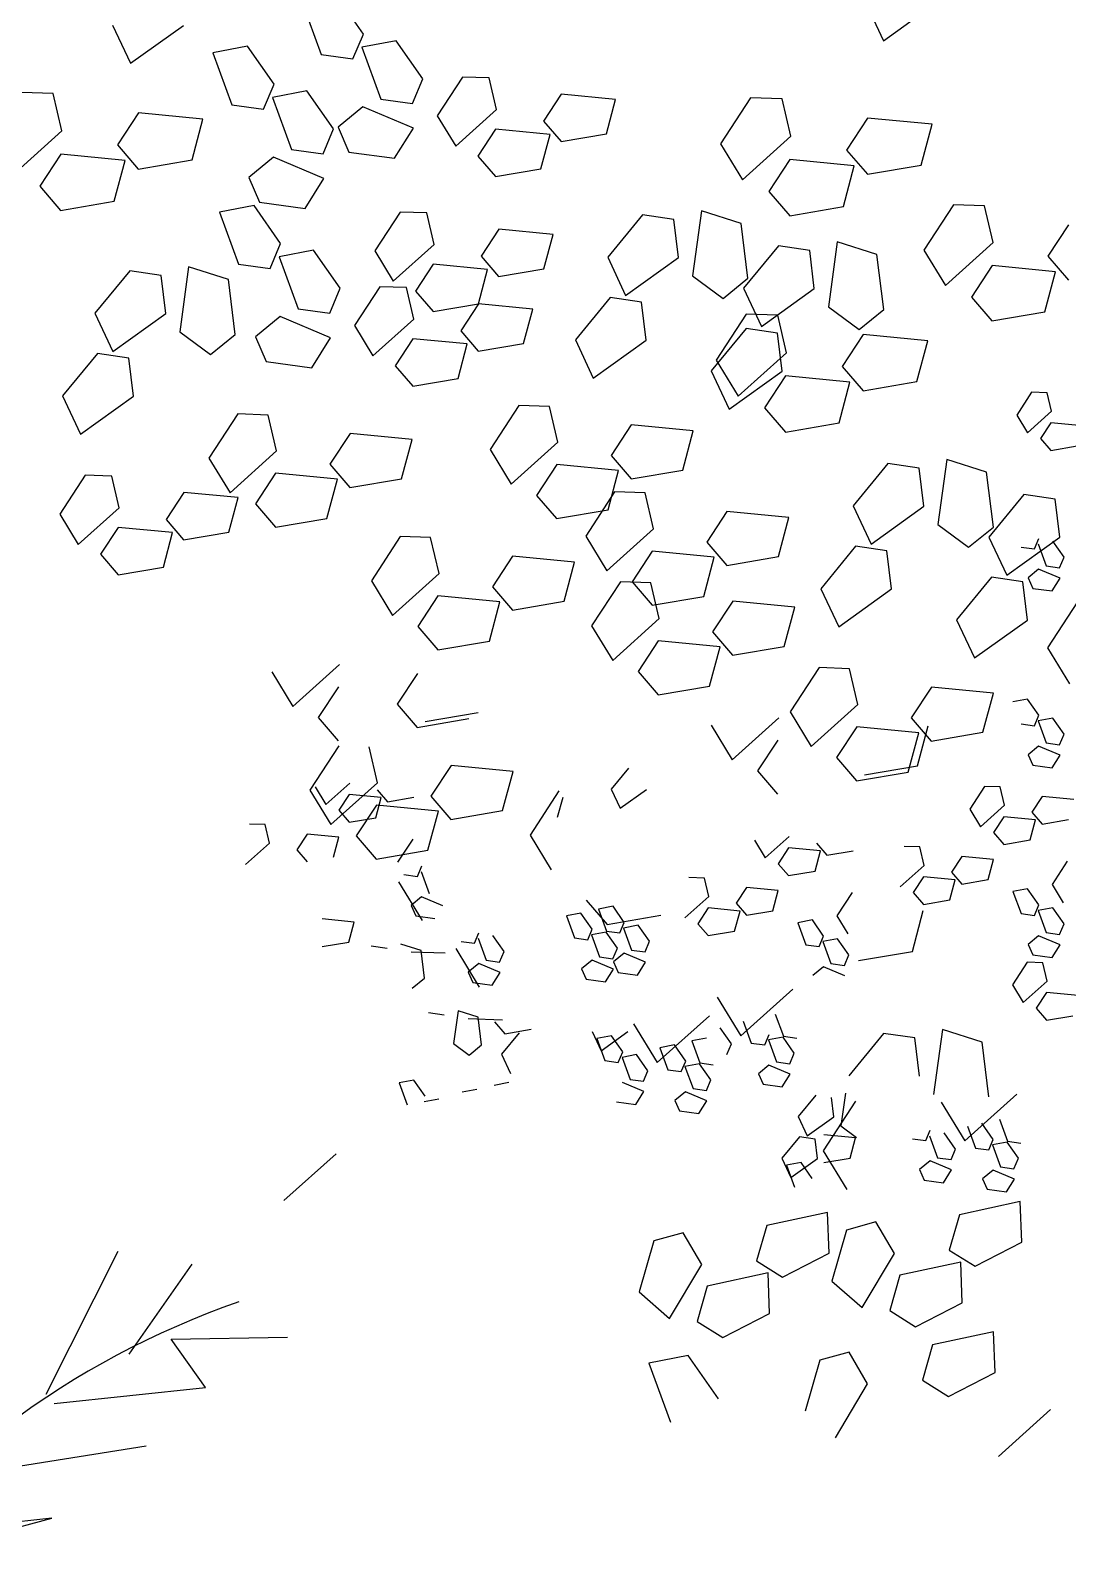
# Model space of a CAD drawing. Extents: x 1276.74 to 1279.76, y 698.05 to 701.22.
# Drawn here: x 1277.758 to 1278.422, y 699.36 to 700.339 of the extents above; entities that cross this region are included whole.
import ezdxf

# ---------------------------------------------------------------- set-up
doc = ezdxf.new("R2010")
doc.units = 0
doc.header["$LTSCALE"] = 0.05
doc.header["$MEASUREMENT"] = 0
doc.layers.get('0').update_dxf_attribs({"linetype": 'CONTINUOUS'})

# ---------------------------------------------------------------- blocks, each defined once
blk = doc.blocks.new('A$C32A73A72')
for p, q in [((0.79769, 1.01076), (0.84385, 1.1022)), ((0.85085, 1.03638), (0.89131, 1.09393)), ((0.87779, 1.0459), (0.95218, 1.04716)), ((0.89971, 1.01496), (0.87779, 1.0459)), ((0.80299, 1.00467), (0.89971, 1.01496)), ((0.73351, 0.95734), (0.86176, 0.97764)), ((0.67924, 0.89832), (0.80149, 0.93129)), ((0.80149, 0.93129), (0.69556, 0.92002))]:
    blk.add_line(p, q)
blk.add_arc((1.10174, 0.55174), 0.54868, 109.23325, 178.95628)

msp = doc.modelspace()

# ---------------------------------------------------------------- linework, layer by layer
for p, q in [((1277.93202, 700.35725), (1277.94419, 700.32398)), ((1277.97116, 700.3371), (1277.95416, 700.36145)), ((1278.29246, 700.35725), (1278.30395, 700.3328)), ((1278.30395, 700.3328), (1278.33782, 700.35708)), ((1277.81063, 700.34281), (1277.82213, 700.31837)), ((1277.82213, 700.31837), (1277.856, 700.34264)), ((1277.96445, 700.32115), (1277.97116, 700.3371)), ((1277.89695, 700.32932), (1277.87482, 700.32511)), ((1277.87482, 700.32511), (1277.88698, 700.29184)), ((1277.91395, 700.30497), (1277.89695, 700.32932)), ((1277.99224, 700.33286), (1277.97011, 700.32865)), ((1277.97011, 700.32865), (1277.98227, 700.29538)), ((1278.00924, 700.3085), (1277.99224, 700.33286)), ((1277.94419, 700.32398), (1277.96445, 700.32115)), ((1277.90724, 700.28901), (1277.91395, 700.30497)), ((1278.00253, 700.29255), (1278.00924, 700.3085)), ((1278.03461, 700.30955), (1278.01838, 700.28467)), ((1278.0517, 700.30897), (1278.03461, 700.30955)), ((1278.05642, 700.28878), (1278.0517, 700.30897)), ((1277.77259, 700.29896), (1277.75233, 700.29965)), ((1277.77818, 700.27503), (1277.77259, 700.29896)), ((1277.93503, 700.30072), (1277.9129, 700.29651)), ((1277.9129, 700.29651), (1277.92506, 700.26325)), ((1277.95204, 700.27637), (1277.93503, 700.30072)), ((1277.98227, 700.29538), (1278.00253, 700.29255)), ((1278.09775, 700.29858), (1278.08642, 700.28131)), ((1278.13257, 700.29523), (1278.09775, 700.29858)), ((1278.12667, 700.27318), (1278.13257, 700.29523)), ((1278.21897, 700.2963), (1278.19972, 700.26679)), ((1278.23923, 700.29561), (1278.21897, 700.2963)), ((1278.24482, 700.27167), (1278.23923, 700.29561)), ((1277.82718, 700.28664), (1277.81375, 700.26616)), ((1277.86846, 700.28266), (1277.82718, 700.28664)), ((1277.88698, 700.29184), (1277.90724, 700.28901)), ((1277.97086, 700.29049), (1277.95499, 700.2774)), ((1278.00313, 700.27681), (1277.97086, 700.29049)), ((1278.03025, 700.26525), (1278.05642, 700.28878)), ((1277.86147, 700.25652), (1277.86846, 700.28266)), ((1277.94532, 700.26041), (1277.95204, 700.27637)), ((1277.95499, 700.2774), (1277.96191, 700.26153)), ((1277.99106, 700.25752), (1278.00313, 700.27681)), ((1278.01838, 700.28467), (1278.03025, 700.26525)), ((1278.0558, 700.27623), (1278.04448, 700.25895)), ((1278.09062, 700.27287), (1278.0558, 700.27623)), ((1278.08642, 700.28131), (1278.09766, 700.26823)), ((1278.29382, 700.28329), (1278.28039, 700.2628)), ((1278.3351, 700.27931), (1278.29382, 700.28329)), ((1278.32811, 700.25316), (1278.3351, 700.27931)), ((1277.74715, 700.24712), (1277.77818, 700.27503)), ((1277.81375, 700.26616), (1277.82708, 700.25066)), ((1278.08473, 700.25082), (1278.09062, 700.27287)), ((1278.09766, 700.26823), (1278.12667, 700.27318)), ((1278.19972, 700.26679), (1278.21379, 700.24377)), ((1278.21379, 700.24377), (1278.24482, 700.27167)), ((1277.77745, 700.26014), (1277.76402, 700.23966)), ((1277.81873, 700.25616), (1277.77745, 700.26014)), ((1277.81174, 700.23002), (1277.81873, 700.25616)), ((1277.82708, 700.25066), (1277.86147, 700.25652)), ((1277.91365, 700.25835), (1277.89778, 700.24526)), ((1277.94592, 700.24468), (1277.91365, 700.25835)), ((1277.92506, 700.26325), (1277.94532, 700.26041)), ((1277.96191, 700.26153), (1277.99106, 700.25752)), ((1278.04448, 700.25895), (1278.05572, 700.24588)), ((1278.24409, 700.25679), (1278.23066, 700.2363)), ((1278.28537, 700.25281), (1278.24409, 700.25679)), ((1278.28039, 700.2628), (1278.29372, 700.24731)), ((1278.05572, 700.24588), (1278.08473, 700.25082)), ((1278.27838, 700.22666), (1278.28537, 700.25281)), ((1278.29372, 700.24731), (1278.32811, 700.25316)), ((1277.76402, 700.23966), (1277.77735, 700.22416)), ((1277.89778, 700.24526), (1277.9047, 700.2294)), ((1277.93385, 700.22539), (1277.94592, 700.24468)), ((1278.23066, 700.2363), (1278.24399, 700.2208)), ((1277.77735, 700.22416), (1277.81174, 700.23002)), ((1277.90121, 700.22724), (1277.87907, 700.22304)), ((1277.91821, 700.20289), (1277.90121, 700.22724)), ((1277.9047, 700.2294), (1277.93385, 700.22539)), ((1278.24399, 700.2208), (1278.27838, 700.22666)), ((1278.34877, 700.22778), (1278.32981, 700.19871)), ((1278.36873, 700.22711), (1278.34877, 700.22778)), ((1278.37424, 700.20352), (1278.36873, 700.22711)), ((1277.87907, 700.22304), (1277.89124, 700.18977)), ((1277.99468, 700.2231), (1277.97845, 700.19822)), ((1278.01177, 700.22252), (1277.99468, 700.2231)), ((1278.01649, 700.20233), (1278.01177, 700.22252)), ((1278.14983, 700.22139), (1278.12751, 700.1942)), ((1278.1699, 700.21845), (1278.14983, 700.22139)), ((1278.17287, 700.19403), (1278.1699, 700.21845)), ((1278.18748, 700.22394), (1278.18187, 700.18226)), ((1278.21295, 700.21578), (1278.18748, 700.22394)), ((1278.05782, 700.21213), (1278.04649, 700.19485)), ((1278.09263, 700.20878), (1278.05782, 700.21213)), ((1278.08674, 700.18672), (1278.09263, 700.20878)), ((1278.2173, 700.18068), (1278.21295, 700.21578)), ((1278.42251, 700.21497), (1278.40928, 700.19479)), ((1277.9115, 700.18694), (1277.91821, 700.20289)), ((1277.93929, 700.19865), (1277.91715, 700.19444)), ((1277.95629, 700.17429), (1277.93929, 700.19865)), ((1277.97845, 700.19822), (1277.99032, 700.1788)), ((1277.99032, 700.1788), (1278.01649, 700.20233)), ((1278.23674, 700.20152), (1278.21441, 700.17433)), ((1278.2568, 700.19858), (1278.23674, 700.20152)), ((1278.25977, 700.17416), (1278.2568, 700.19858)), ((1278.27439, 700.20407), (1278.26878, 700.16238)), ((1278.29985, 700.19591), (1278.27439, 700.20407)), ((1278.32981, 700.19871), (1278.34367, 700.17604)), ((1278.34367, 700.17604), (1278.37424, 700.20352)), ((1277.8593, 700.18807), (1277.85369, 700.14638)), ((1277.88476, 700.17991), (1277.8593, 700.18807)), ((1277.89124, 700.18977), (1277.9115, 700.18694)), ((1277.91715, 700.19444), (1277.92932, 700.16117)), ((1278.01587, 700.18978), (1278.00454, 700.1725)), ((1278.05069, 700.18642), (1278.01587, 700.18978)), ((1278.04649, 700.19485), (1278.05773, 700.18178)), ((1278.12751, 700.1942), (1278.139, 700.16976)), ((1278.139, 700.16976), (1278.17287, 700.19403)), ((1278.30421, 700.1608), (1278.29985, 700.19591)), ((1278.37352, 700.18886), (1278.36029, 700.16868)), ((1278.41418, 700.18494), (1278.37352, 700.18886)), ((1278.40928, 700.19479), (1278.42241, 700.17952)), ((1277.82165, 700.18552), (1277.79932, 700.15833)), ((1277.84171, 700.18258), (1277.82165, 700.18552)), ((1277.84468, 700.15816), (1277.84171, 700.18258)), ((1277.88912, 700.1448), (1277.88476, 700.17991)), ((1278.0448, 700.16437), (1278.05069, 700.18642)), ((1278.05773, 700.18178), (1278.08674, 700.18672)), ((1278.18187, 700.18226), (1278.20149, 700.1678)), ((1278.20149, 700.1678), (1278.2173, 700.18068)), ((1278.4073, 700.15919), (1278.41418, 700.18494)), ((1277.94958, 700.15834), (1277.95629, 700.17429)), ((1277.98166, 700.17534), (1277.96543, 700.15046)), ((1277.99875, 700.17476), (1277.98166, 700.17534)), ((1278.00347, 700.15457), (1277.99875, 700.17476)), ((1278.00454, 700.1725), (1278.01579, 700.15943)), ((1278.12914, 700.16841), (1278.10681, 700.14122)), ((1278.1492, 700.16547), (1278.12914, 700.16841)), ((1278.21441, 700.17433), (1278.22591, 700.14988)), ((1278.22591, 700.14988), (1278.25977, 700.17416)), ((1278.36029, 700.16868), (1278.37342, 700.15342)), ((1277.79932, 700.15833), (1277.81082, 700.13388)), ((1277.81082, 700.13388), (1277.84468, 700.15816)), ((1277.92932, 700.16117), (1277.94958, 700.15834)), ((1278.01579, 700.15943), (1278.0448, 700.16437)), ((1278.0448, 700.16437), (1278.03347, 700.1471)), ((1278.07961, 700.16102), (1278.0448, 700.16437)), ((1278.07372, 700.13897), (1278.07961, 700.16102)), ((1278.15217, 700.14105), (1278.1492, 700.16547)), ((1278.26878, 700.16238), (1278.2884, 700.14793)), ((1278.2884, 700.14793), (1278.30421, 700.1608)), ((1278.37342, 700.15342), (1278.4073, 700.15919)), ((1277.91791, 700.15628), (1277.90204, 700.14319)), ((1277.95018, 700.1426), (1277.91791, 700.15628)), ((1277.96543, 700.15046), (1277.9773, 700.13104)), ((1277.9773, 700.13104), (1278.00347, 700.15457)), ((1278.21604, 700.14854), (1278.19372, 700.12135)), ((1278.2162, 700.1577), (1278.19695, 700.12819)), ((1278.23611, 700.14559), (1278.21604, 700.14854)), ((1278.23646, 700.15701), (1278.2162, 700.1577)), ((1278.24206, 700.13307), (1278.23646, 700.15701)), ((1277.85369, 700.14638), (1277.87331, 700.13193)), ((1277.87331, 700.13193), (1277.88912, 700.1448)), ((1277.90204, 700.14319), (1277.90896, 700.12732)), ((1277.93811, 700.12331), (1277.95018, 700.1426)), ((1278.00285, 700.14202), (1277.99152, 700.12474)), ((1278.03767, 700.13866), (1278.00285, 700.14202)), ((1278.03178, 700.11661), (1278.03767, 700.13866)), ((1278.03347, 700.1471), (1278.04471, 700.13402)), ((1278.04471, 700.13402), (1278.07372, 700.13897)), ((1278.10681, 700.14122), (1278.11831, 700.11677)), ((1278.11831, 700.11677), (1278.15217, 700.14105)), ((1278.23908, 700.12118), (1278.23611, 700.14559)), ((1278.29105, 700.14469), (1278.27762, 700.1242)), ((1278.33233, 700.14071), (1278.29105, 700.14469)), ((1278.32535, 700.11456), (1278.33233, 700.14071)), ((1277.80095, 700.13254), (1277.77863, 700.10535)), ((1277.82102, 700.12959), (1277.80095, 700.13254)), ((1277.82399, 700.10518), (1277.82102, 700.12959)), ((1278.21103, 700.10517), (1278.24206, 700.13307)), ((1277.90896, 700.12732), (1277.93811, 700.12331)), ((1277.99152, 700.12474), (1278.00277, 700.11167)), ((1278.19372, 700.12135), (1278.20521, 700.0969)), ((1278.19695, 700.12819), (1278.21103, 700.10517)), ((1278.20521, 700.0969), (1278.23908, 700.12118)), ((1278.27762, 700.1242), (1278.29095, 700.1087)), ((1278.00277, 700.11167), (1278.03178, 700.11661)), ((1278.24132, 700.11818), (1278.22789, 700.0977)), ((1278.2826, 700.11421), (1278.24132, 700.11818)), ((1278.27562, 700.08806), (1278.2826, 700.11421)), ((1278.29095, 700.1087), (1278.32535, 700.11456)), ((1277.77863, 700.10535), (1277.79012, 700.0809)), ((1277.79012, 700.0809), (1277.82399, 700.10518)), ((1278.07075, 700.09932), (1278.05227, 700.07098)), ((1278.09021, 700.09866), (1278.07075, 700.09932)), ((1278.39881, 700.10768), (1278.38933, 700.09315)), ((1278.40879, 700.10734), (1278.39881, 700.10768)), ((1278.41154, 700.09555), (1278.40879, 700.10734)), ((1277.89079, 700.09381), (1277.8723, 700.06547)), ((1277.91025, 700.09315), (1277.89079, 700.09381)), ((1277.91562, 700.07016), (1277.91025, 700.09315)), ((1278.09559, 700.07567), (1278.09021, 700.09866)), ((1278.22789, 700.0977), (1278.24122, 700.0822)), ((1278.38933, 700.09315), (1278.39626, 700.08181)), ((1278.39626, 700.08181), (1278.41154, 700.09555)), ((1277.96268, 700.08131), (1277.94978, 700.06164)), ((1278.00232, 700.07749), (1277.96268, 700.08131)), ((1278.14264, 700.08683), (1278.12974, 700.06716)), ((1278.18229, 700.08301), (1278.14264, 700.08683)), ((1278.17558, 700.0579), (1278.18229, 700.08301)), ((1278.24122, 700.0822), (1278.27562, 700.08806)), ((1278.41118, 700.08822), (1278.40457, 700.07813)), ((1278.43151, 700.08626), (1278.41118, 700.08822)), ((1277.88582, 700.04336), (1277.91562, 700.07016)), ((1277.99562, 700.05238), (1278.00232, 700.07749)), ((1278.05227, 700.07098), (1278.06578, 700.04888)), ((1278.06578, 700.04888), (1278.09559, 700.07567)), ((1278.40457, 700.07813), (1278.41113, 700.0705)), ((1278.41113, 700.0705), (1278.42807, 700.07338)), ((1277.8723, 700.06547), (1277.88582, 700.04336)), ((1277.94978, 700.06164), (1277.96258, 700.04676)), ((1278.09488, 700.06138), (1278.08198, 700.04171)), ((1278.13453, 700.05756), (1278.09488, 700.06138)), ((1278.12974, 700.06716), (1278.14254, 700.05227)), ((1278.30688, 700.06209), (1278.28456, 700.03491)), ((1278.32695, 700.05915), (1278.30688, 700.06209)), ((1278.34454, 700.06464), (1278.33892, 700.02296)), ((1278.37, 700.05649), (1278.34454, 700.06464)), ((1277.79302, 700.05456), (1277.77679, 700.02967)), ((1277.81011, 700.05398), (1277.79302, 700.05456)), ((1277.81483, 700.03379), (1277.81011, 700.05398)), ((1277.91492, 700.05586), (1277.90202, 700.03619)), ((1277.95456, 700.05204), (1277.91492, 700.05586)), ((1277.94785, 700.02693), (1277.95456, 700.05204)), ((1277.96258, 700.04676), (1277.99562, 700.05238)), ((1278.12782, 700.03245), (1278.13453, 700.05756)), ((1278.14254, 700.05227), (1278.17558, 700.0579)), ((1278.32992, 700.03474), (1278.32695, 700.05915)), ((1278.37435, 700.02138), (1278.37, 700.05649)), ((1277.85616, 700.04358), (1277.84483, 700.02631)), ((1277.89097, 700.04023), (1277.85616, 700.04358)), ((1277.88508, 700.01818), (1277.89097, 700.04023)), ((1278.08198, 700.04171), (1278.09478, 700.02682)), ((1278.13196, 700.04388), (1278.11347, 700.01554)), ((1278.15142, 700.04322), (1278.13196, 700.04388)), ((1278.15679, 700.02023), (1278.15142, 700.04322)), ((1278.39379, 700.04222), (1278.37146, 700.01504)), ((1278.41385, 700.03928), (1278.39379, 700.04222)), ((1277.78866, 700.01025), (1277.81483, 700.03379)), ((1277.90202, 700.03619), (1277.91482, 700.0213)), ((1278.09478, 700.02682), (1278.12782, 700.03245)), ((1278.20385, 700.03138), (1278.19095, 700.01171)), ((1278.24349, 700.02756), (1278.20385, 700.03138)), ((1278.28456, 700.03491), (1278.29605, 700.01046)), ((1278.29605, 700.01046), (1278.32992, 700.03474)), ((1278.41682, 700.01487), (1278.41385, 700.03928)), ((1277.77679, 700.02967), (1277.78866, 700.01025)), ((1277.81421, 700.02123), (1277.80288, 700.00395)), ((1277.84903, 700.01788), (1277.81421, 700.02123)), ((1277.84483, 700.02631), (1277.85607, 700.01324)), ((1277.91482, 700.0213), (1277.94785, 700.02693)), ((1278.23678, 700.00245), (1278.24349, 700.02756)), ((1278.33892, 700.02296), (1278.35854, 700.00851)), ((1278.35854, 700.00851), (1278.37435, 700.02138)), ((1277.84314, 699.99582), (1277.84903, 700.01788)), ((1277.85607, 700.01324), (1277.88508, 700.01818)), ((1277.99475, 700.01528), (1277.97627, 699.98694)), ((1278.01421, 700.01462), (1277.99475, 700.01528)), ((1278.01959, 699.99163), (1278.01421, 700.01462)), ((1278.11347, 700.01554), (1278.12699, 699.99343)), ((1278.12699, 699.99343), (1278.15679, 700.02023)), ((1278.19095, 700.01171), (1278.20375, 699.99683)), ((1278.37146, 700.01504), (1278.38296, 699.99059)), ((1278.38296, 699.99059), (1278.41682, 700.01487)), ((1278.40064, 700.00741), (1278.40348, 700.01416)), ((1278.4196, 700.00206), (1278.4124, 700.01236)), ((1277.80288, 700.00395), (1277.81413, 699.99088)), ((1278.06664, 700.00278), (1278.05374, 699.98311)), ((1278.10629, 699.99896), (1278.06664, 700.00278)), ((1278.15608, 700.00593), (1278.14319, 699.98626)), ((1278.19573, 700.00211), (1278.15608, 700.00593)), ((1278.18902, 699.977), (1278.19573, 700.00211)), ((1278.20375, 699.99683), (1278.23678, 700.00245)), ((1278.28619, 700.00911), (1278.26386, 699.98193)), ((1278.30625, 700.00617), (1278.28619, 700.00911)), ((1278.30922, 699.98175), (1278.30625, 700.00617)), ((1278.39206, 700.00861), (1278.40064, 700.00741)), ((1278.40303, 700.01058), (1278.40818, 699.9965)), ((1278.41676, 699.9953), (1278.4196, 700.00206)), ((1277.81413, 699.99088), (1277.84314, 699.99582)), ((1277.98978, 699.96483), (1278.01959, 699.99163)), ((1278.09958, 699.97385), (1278.10629, 699.99896)), ((1278.40335, 699.99443), (1278.39664, 699.98889)), ((1278.41701, 699.98864), (1278.40335, 699.99443)), ((1278.40818, 699.9965), (1278.41676, 699.9953)), ((1277.97627, 699.98694), (1277.98978, 699.96483)), ((1278.05374, 699.98311), (1278.06655, 699.96823)), ((1278.13569, 699.98644), (1278.11721, 699.9581)), ((1278.15515, 699.98578), (1278.13569, 699.98644)), ((1278.14319, 699.98626), (1278.15599, 699.97138)), ((1278.16053, 699.96279), (1278.15515, 699.98578)), ((1278.26386, 699.98193), (1278.27536, 699.95748)), ((1278.27536, 699.95748), (1278.30922, 699.98175)), ((1278.37309, 699.98924), (1278.35077, 699.96205)), ((1278.39316, 699.9863), (1278.37309, 699.98924)), ((1278.39613, 699.96188), (1278.39316, 699.9863)), ((1278.39664, 699.98889), (1278.39956, 699.98217)), ((1278.39956, 699.98217), (1278.4119, 699.98048)), ((1278.4119, 699.98048), (1278.41701, 699.98864)), ((1278.01888, 699.97733), (1278.00598, 699.95766)), ((1278.05853, 699.97351), (1278.01888, 699.97733)), ((1278.05182, 699.9484), (1278.05853, 699.97351)), ((1278.06655, 699.96823), (1278.09958, 699.97385)), ((1278.15599, 699.97138), (1278.18902, 699.977)), ((1278.20758, 699.97395), (1278.19468, 699.95427)), ((1278.24723, 699.97012), (1278.20758, 699.97395)), ((1278.4283, 699.9736), (1278.40906, 699.94409)), ((1278.13072, 699.93599), (1278.16053, 699.96279)), ((1278.24052, 699.94502), (1278.24723, 699.97012)), ((1278.35077, 699.96205), (1278.36227, 699.93761)), ((1278.36227, 699.93761), (1278.39613, 699.96188)), ((1278.00598, 699.95766), (1278.01878, 699.94277)), ((1278.11721, 699.9581), (1278.13072, 699.93599)), ((1278.19468, 699.95427), (1278.20748, 699.93939)), ((1278.01878, 699.94277), (1278.05182, 699.9484)), ((1278.15982, 699.94849), (1278.14692, 699.92882)), ((1278.19947, 699.94467), (1278.15982, 699.94849)), ((1278.19276, 699.91956), (1278.19947, 699.94467)), ((1278.20748, 699.93939), (1278.24052, 699.94502)), ((1278.40906, 699.94409), (1278.42313, 699.92107)), ((1277.92607, 699.9066), (1277.95587, 699.9334)), ((1277.91255, 699.92871), (1277.92607, 699.9066)), ((1278.00578, 699.92766), (1277.99288, 699.90798)), ((1278.14692, 699.92882), (1278.15972, 699.91394)), ((1278.26282, 699.9314), (1278.24434, 699.90306)), ((1278.28228, 699.93073), (1278.26282, 699.9314)), ((1278.28766, 699.90775), (1278.28228, 699.93073)), ((1277.95517, 699.9191), (1277.94227, 699.89943)), ((1278.15972, 699.91394), (1278.19276, 699.91956)), ((1278.33471, 699.9189), (1278.32181, 699.89923)), ((1278.37436, 699.91508), (1278.33471, 699.9189)), ((1278.36765, 699.88997), (1278.37436, 699.91508)), ((1277.99288, 699.90798), (1278.00568, 699.8931)), ((1278.24434, 699.90306), (1278.25785, 699.88095)), ((1278.25785, 699.88095), (1278.28766, 699.90775)), ((1278.39628, 699.91121), (1278.38692, 699.90943)), ((1278.40348, 699.9009), (1278.39628, 699.91121)), ((1277.94227, 699.89943), (1277.95507, 699.88455)), ((1278.00568, 699.8931), (1278.03872, 699.89873)), ((1278.01071, 699.89686), (1278.04459, 699.90263)), ((1278.19373, 699.8945), (1278.20724, 699.8724)), ((1278.20724, 699.8724), (1278.23705, 699.89919)), ((1278.28695, 699.89345), (1278.27405, 699.87378)), ((1278.3266, 699.88963), (1278.28695, 699.89345)), ((1278.32181, 699.89923), (1278.33462, 699.88434)), ((1278.32576, 699.86843), (1278.33264, 699.89418)), ((1278.39206, 699.89535), (1278.40064, 699.89415)), ((1278.40064, 699.89415), (1278.40348, 699.9009)), ((1278.4124, 699.89911), (1278.40303, 699.89733)), ((1278.40303, 699.89733), (1278.40818, 699.88324)), ((1278.4196, 699.8888), (1278.4124, 699.89911)), ((1278.23634, 699.8849), (1278.22344, 699.86522)), ((1278.31989, 699.86452), (1278.3266, 699.88963)), ((1278.33462, 699.88434), (1278.36765, 699.88997)), ((1278.41676, 699.88205), (1278.4196, 699.8888)), ((1277.95539, 699.8813), (1277.9369, 699.85296)), ((1277.98022, 699.85765), (1277.97485, 699.88064)), ((1278.27405, 699.87378), (1278.28685, 699.85889)), ((1278.40335, 699.88117), (1278.39664, 699.87563)), ((1278.39664, 699.87563), (1278.39956, 699.86892)), ((1278.41701, 699.87538), (1278.40335, 699.88117)), ((1278.40818, 699.88324), (1278.41676, 699.88205)), ((1278.4119, 699.86722), (1278.41701, 699.87538)), ((1278.02728, 699.8688), (1278.01438, 699.84913)), ((1278.06692, 699.86498), (1278.02728, 699.8688)), ((1278.06022, 699.83987), (1278.06692, 699.86498)), ((1278.1409, 699.86711), (1278.12974, 699.85352)), ((1278.22344, 699.86522), (1278.23624, 699.85034)), ((1278.28685, 699.85889), (1278.31989, 699.86452)), ((1278.29188, 699.86266), (1278.32576, 699.86843)), ((1278.39956, 699.86892), (1278.4119, 699.86722)), ((1277.94029, 699.85507), (1277.94722, 699.84373)), ((1277.94722, 699.84373), (1277.96251, 699.85748)), ((1277.95042, 699.83085), (1277.98022, 699.85765)), ((1278.36872, 699.85535), (1278.35924, 699.84082)), ((1278.3787, 699.85501), (1278.36872, 699.85535)), ((1278.38145, 699.84322), (1278.3787, 699.85501)), ((1277.9369, 699.85296), (1277.95042, 699.83085)), ((1277.96214, 699.85014), (1277.95553, 699.84005)), ((1277.98248, 699.84818), (1277.96214, 699.85014)), ((1277.97903, 699.83531), (1277.98248, 699.84818)), ((1277.98002, 699.85311), (1277.98659, 699.84547)), ((1277.98659, 699.84547), (1278.00353, 699.84836)), ((1278.01438, 699.84913), (1278.02718, 699.83425)), ((1278.09633, 699.85246), (1278.07784, 699.82412)), ((1278.09548, 699.8356), (1278.09892, 699.84848)), ((1278.12974, 699.85352), (1278.13549, 699.8413)), ((1278.13549, 699.8413), (1278.15242, 699.85343)), ((1278.40558, 699.84894), (1278.39897, 699.83885)), ((1278.42592, 699.84698), (1278.40558, 699.84894)), ((1277.95553, 699.84005), (1277.96209, 699.83242)), ((1277.96209, 699.83242), (1277.97903, 699.83531)), ((1277.97952, 699.84335), (1277.96662, 699.82368)), ((1278.01916, 699.83953), (1277.97952, 699.84335)), ((1278.01245, 699.81442), (1278.01916, 699.83953)), ((1278.02718, 699.83425), (1278.06022, 699.83987)), ((1278.35924, 699.84082), (1278.36617, 699.82948)), ((1278.36617, 699.82948), (1278.38145, 699.84322)), ((1278.38109, 699.83589), (1278.37447, 699.8258)), ((1278.40142, 699.83393), (1278.38109, 699.83589)), ((1278.39897, 699.83885), (1278.40553, 699.83122)), ((1277.9083, 699.83084), (1277.89832, 699.83118)), ((1277.91106, 699.81905), (1277.9083, 699.83084)), ((1277.93519, 699.82477), (1277.92857, 699.81468)), ((1277.95552, 699.82281), (1277.93519, 699.82477)), ((1278.37447, 699.8258), (1278.38104, 699.81817)), ((1278.39798, 699.82105), (1278.40142, 699.83393)), ((1278.40553, 699.83122), (1278.42248, 699.83411)), ((1277.89577, 699.8053), (1277.91106, 699.81905)), ((1277.95208, 699.80993), (1277.95552, 699.82281)), ((1277.96662, 699.82368), (1277.97942, 699.8088)), ((1278.00274, 699.82163), (1277.99304, 699.80675)), ((1278.07784, 699.82412), (1278.09136, 699.80201)), ((1278.22146, 699.82086), (1278.22839, 699.80952)), ((1278.22839, 699.80952), (1278.24368, 699.82327)), ((1278.24332, 699.81594), (1278.2367, 699.80585)), ((1278.26365, 699.81398), (1278.24332, 699.81594)), ((1278.26119, 699.8189), (1278.26776, 699.81127)), ((1278.32725, 699.81658), (1278.31727, 699.81692)), ((1278.33, 699.80479), (1278.32725, 699.81658)), ((1278.38104, 699.81817), (1278.39798, 699.82105)), ((1277.92857, 699.81468), (1277.93514, 699.80704)), ((1277.97942, 699.8088), (1278.01245, 699.81442)), ((1278.2367, 699.80585), (1278.24327, 699.79821)), ((1278.26021, 699.8011), (1278.26365, 699.81398)), ((1278.26776, 699.81127), (1278.2847, 699.81415)), ((1278.35414, 699.81051), (1278.34752, 699.80043)), ((1278.37447, 699.80855), (1278.35414, 699.81051)), ((1278.37103, 699.79568), (1278.37447, 699.80855)), ((1278.42169, 699.80737), (1278.41199, 699.7925)), ((1277.99712, 699.79886), (1278.00569, 699.79766)), ((1278.00569, 699.79766), (1278.00854, 699.80441)), ((1278.00809, 699.80084), (1278.01324, 699.78675)), ((1278.18947, 699.79663), (1278.17949, 699.79697)), ((1278.19223, 699.78484), (1278.18947, 699.79663)), ((1278.24327, 699.79821), (1278.26021, 699.8011)), ((1278.31472, 699.79105), (1278.33, 699.80479)), ((1278.32964, 699.79746), (1278.32303, 699.78737)), ((1278.34997, 699.7955), (1278.32964, 699.79746)), ((1278.34653, 699.78262), (1278.34997, 699.7955)), ((1278.34752, 699.80043), (1278.35409, 699.79279)), ((1278.35409, 699.79279), (1278.37103, 699.79568)), ((1277.99367, 699.79424), (1278.00881, 699.76948)), ((1278.21636, 699.79056), (1278.20975, 699.78047)), ((1278.23669, 699.7886), (1278.21636, 699.79056)), ((1278.23325, 699.77572), (1278.23669, 699.7886)), ((1278.28392, 699.78742), (1278.27421, 699.77254)), ((1278.32303, 699.78737), (1278.32959, 699.77974)), ((1278.39628, 699.78978), (1278.38692, 699.788)), ((1278.38692, 699.788), (1278.39206, 699.77392)), ((1278.40348, 699.77947), (1278.39628, 699.78978)), ((1278.41199, 699.7925), (1278.41908, 699.78089)), ((1278.00841, 699.78468), (1278.00169, 699.77914)), ((1278.00169, 699.77914), (1278.00462, 699.77243)), ((1278.02207, 699.77889), (1278.00841, 699.78468)), ((1278.11384, 699.78247), (1278.12716, 699.76698)), ((1278.13094, 699.77855), (1278.12158, 699.77677)), ((1278.12158, 699.77677), (1278.12672, 699.76269)), ((1278.13814, 699.76824), (1278.13094, 699.77855)), ((1278.17694, 699.7711), (1278.19223, 699.78484)), ((1278.19187, 699.77751), (1278.18525, 699.76742)), ((1278.2122, 699.77555), (1278.19187, 699.77751)), ((1278.20975, 699.78047), (1278.21631, 699.77284)), ((1278.21631, 699.77284), (1278.23325, 699.77572)), ((1278.32254, 699.74969), (1278.32952, 699.77583)), ((1278.32959, 699.77974), (1278.34653, 699.78262)), ((1278.40064, 699.77272), (1278.40348, 699.77947)), ((1278.4124, 699.77768), (1278.40303, 699.7759)), ((1278.40303, 699.7759), (1278.40818, 699.76181)), ((1278.4196, 699.76737), (1278.4124, 699.77768)), ((1277.96521, 699.76849), (1277.94487, 699.77045)), ((1277.96177, 699.75562), (1277.96521, 699.76849)), ((1278.00462, 699.77243), (1278.01696, 699.77073)), ((1278.11042, 699.77416), (1278.10105, 699.77238)), ((1278.10105, 699.77238), (1278.1062, 699.75829)), ((1278.11762, 699.76385), (1278.11042, 699.77416)), ((1278.12716, 699.76698), (1278.16156, 699.77283)), ((1278.1353, 699.76149), (1278.13814, 699.76824)), ((1278.14706, 699.76645), (1278.13769, 699.76466)), ((1278.15426, 699.75614), (1278.14706, 699.76645)), ((1278.18525, 699.76742), (1278.19182, 699.75978)), ((1278.20876, 699.76267), (1278.2122, 699.77555)), ((1278.25851, 699.76983), (1278.24914, 699.76805)), ((1278.24914, 699.76805), (1278.25429, 699.75397)), ((1278.26571, 699.75952), (1278.25851, 699.76983)), ((1278.27421, 699.77254), (1278.28131, 699.76094)), ((1278.39206, 699.77392), (1278.40064, 699.77272)), ((1278.41676, 699.76061), (1278.4196, 699.76737)), ((1278.03367, 699.7561), (1278.04225, 699.7549)), ((1278.04225, 699.7549), (1278.04509, 699.76165)), ((1278.04464, 699.75808), (1278.04979, 699.744)), ((1278.06121, 699.74955), (1278.05401, 699.75986)), ((1278.1062, 699.75829), (1278.11478, 699.75709)), ((1278.11478, 699.75709), (1278.11762, 699.76385)), ((1278.12654, 699.76205), (1278.11717, 699.76027)), ((1278.11717, 699.76027), (1278.12232, 699.74619)), ((1278.13374, 699.75174), (1278.12654, 699.76205)), ((1278.12672, 699.76269), (1278.1353, 699.76149)), ((1278.13769, 699.76466), (1278.14284, 699.75058)), ((1278.15142, 699.74938), (1278.15426, 699.75614)), ((1278.19182, 699.75978), (1278.20876, 699.76267)), ((1278.26287, 699.75277), (1278.26571, 699.75952)), ((1278.27463, 699.75772), (1278.26526, 699.75594)), ((1278.28183, 699.74741), (1278.27463, 699.75772)), ((1278.40335, 699.75974), (1278.39664, 699.7542)), ((1278.41701, 699.75395), (1278.40335, 699.75974)), ((1278.40818, 699.76181), (1278.41676, 699.76061)), ((1277.94482, 699.75273), (1277.96177, 699.75562)), ((1277.98634, 699.75161), (1277.97623, 699.75309)), ((1278.00805, 699.75027), (1277.99521, 699.75438)), ((1278.02355, 699.74847), (1278.00175, 699.74921)), ((1278.01024, 699.73257), (1278.00805, 699.75027)), ((1278.03022, 699.75148), (1278.04536, 699.72672)), ((1278.05837, 699.7428), (1278.06121, 699.74955)), ((1278.13089, 699.74499), (1278.13374, 699.75174)), ((1278.13801, 699.74851), (1278.1313, 699.74297)), ((1278.15167, 699.74272), (1278.13801, 699.74851)), ((1278.14284, 699.75058), (1278.15142, 699.74938)), ((1278.25429, 699.75397), (1278.26287, 699.75277)), ((1278.26526, 699.75594), (1278.27041, 699.74186)), ((1278.27898, 699.74066), (1278.28183, 699.74741)), ((1278.28814, 699.74383), (1278.32254, 699.74969)), ((1278.39664, 699.7542), (1278.39956, 699.74749)), ((1278.39956, 699.74749), (1278.4119, 699.74579)), ((1278.4119, 699.74579), (1278.41701, 699.75395)), ((1278.04496, 699.74192), (1278.03824, 699.73638)), ((1278.05862, 699.73614), (1278.04496, 699.74192)), ((1278.04979, 699.744), (1278.05837, 699.7428)), ((1278.11749, 699.74412), (1278.11077, 699.73858)), ((1278.11077, 699.73858), (1278.1137, 699.73186)), ((1278.13115, 699.73833), (1278.11749, 699.74412)), ((1278.12232, 699.74619), (1278.13089, 699.74499)), ((1278.12604, 699.73017), (1278.13115, 699.73833)), ((1278.1313, 699.74297), (1278.13422, 699.73626)), ((1278.14656, 699.73456), (1278.15167, 699.74272)), ((1278.26558, 699.73979), (1278.25886, 699.73425)), ((1278.27924, 699.734), (1278.26558, 699.73979)), ((1278.27041, 699.74186), (1278.27898, 699.74066)), ((1278.39599, 699.74281), (1278.38651, 699.72827)), ((1278.40597, 699.74247), (1278.39599, 699.74281)), ((1278.40873, 699.73068), (1278.40597, 699.74247)), ((1278.00227, 699.72608), (1278.01024, 699.73257)), ((1278.03824, 699.73638), (1278.04117, 699.72967)), ((1278.04117, 699.72967), (1278.05351, 699.72797)), ((1278.05351, 699.72797), (1278.05862, 699.73614)), ((1278.1137, 699.73186), (1278.12604, 699.73017)), ((1278.13422, 699.73626), (1278.14656, 699.73456)), ((1278.38651, 699.72827), (1278.39345, 699.71693)), ((1278.39345, 699.71693), (1278.40873, 699.73068)), ((1278.19755, 699.72032), (1278.21269, 699.69556)), ((1278.21269, 699.69556), (1278.24607, 699.72557)), ((1278.40837, 699.72335), (1278.40175, 699.71326)), ((1278.4287, 699.72139), (1278.40837, 699.72335)), ((1278.02289, 699.70885), (1278.01278, 699.71034)), ((1278.03176, 699.71162), (1278.02893, 699.69061)), ((1278.0446, 699.70751), (1278.03176, 699.71162)), ((1278.0468, 699.68981), (1278.0446, 699.70751)), ((1278.15927, 699.67846), (1278.19265, 699.70847)), ((1278.23481, 699.7095), (1278.23996, 699.69542)), ((1278.40175, 699.71326), (1278.40832, 699.70562)), ((1278.40832, 699.70562), (1278.42526, 699.70851)), ((1278.0601, 699.70571), (1278.0383, 699.70645)), ((1278.05512, 699.70455), (1278.06168, 699.69692)), ((1278.07086, 699.69752), (1278.05961, 699.68381)), ((1278.06168, 699.69692), (1278.07863, 699.6998)), ((1278.11762, 699.69842), (1278.12341, 699.6861)), ((1278.12341, 699.6861), (1278.14049, 699.69834)), ((1278.14413, 699.70322), (1278.15927, 699.67846)), ((1278.20668, 699.6904), (1278.19948, 699.70071)), ((1278.21429, 699.70511), (1278.21944, 699.69103)), ((1278.34172, 699.69977), (1278.33611, 699.65809)), ((1278.36719, 699.69161), (1278.34172, 699.69977)), ((1278.02893, 699.69061), (1278.03883, 699.68332)), ((1278.03883, 699.68332), (1278.0468, 699.68981)), ((1278.12994, 699.69571), (1278.12057, 699.69393)), ((1278.12057, 699.69393), (1278.12572, 699.67985)), ((1278.13714, 699.6854), (1278.12994, 699.69571)), ((1278.17024, 699.68978), (1278.16087, 699.688)), ((1278.16087, 699.688), (1278.16602, 699.67392)), ((1278.17743, 699.67948), (1278.17024, 699.68978)), ((1278.19076, 699.69418), (1278.18139, 699.6924)), ((1278.18139, 699.6924), (1278.18654, 699.67832)), ((1278.20384, 699.68365), (1278.20668, 699.6904)), ((1278.21944, 699.69103), (1278.22801, 699.68983)), ((1278.22801, 699.68983), (1278.23085, 699.69658)), ((1278.23978, 699.69478), (1278.23041, 699.693)), ((1278.23041, 699.693), (1278.23556, 699.67892)), ((1278.24697, 699.68447), (1278.23978, 699.69478)), ((1278.23996, 699.69542), (1278.24854, 699.69422)), ((1278.30407, 699.69722), (1278.28175, 699.67003)), ((1278.32414, 699.69428), (1278.30407, 699.69722)), ((1278.32711, 699.66986), (1278.32414, 699.69428)), ((1278.37154, 699.65651), (1278.36719, 699.69161)), ((1278.05961, 699.68381), (1278.0654, 699.67148)), ((1278.12572, 699.67985), (1278.1343, 699.67865)), ((1278.1343, 699.67865), (1278.13714, 699.6854)), ((1278.14606, 699.68361), (1278.13669, 699.68183)), ((1278.13669, 699.68183), (1278.14184, 699.66775)), ((1278.15326, 699.6733), (1278.14606, 699.68361)), ((1278.17459, 699.67272), (1278.17743, 699.67948)), ((1278.18654, 699.67832), (1278.19512, 699.67712)), ((1278.23556, 699.67892), (1278.24413, 699.67772)), ((1278.24413, 699.67772), (1278.24697, 699.68447)), ((1278.15041, 699.66655), (1278.15326, 699.6733)), ((1278.16602, 699.67392), (1278.17459, 699.67272)), ((1278.18635, 699.67768), (1278.17699, 699.6759)), ((1278.17699, 699.6759), (1278.18213, 699.66182)), ((1278.19355, 699.66737), (1278.18635, 699.67768)), ((1278.23073, 699.67685), (1278.22401, 699.67131)), ((1278.22401, 699.67131), (1278.22694, 699.66459)), ((1278.24439, 699.67106), (1278.23073, 699.67685)), ((1278.23928, 699.6629), (1278.24439, 699.67106)), ((1278.00341, 699.66721), (1277.99404, 699.66542)), ((1277.99404, 699.66542), (1277.99919, 699.65134)), ((1278.01061, 699.6569), (1278.00341, 699.66721)), ((1278.04371, 699.66128), (1278.03434, 699.6595)), ((1278.06423, 699.66567), (1278.05486, 699.66389)), ((1278.15067, 699.65989), (1278.13701, 699.66567)), ((1278.14184, 699.66775), (1278.15041, 699.66655)), ((1278.14556, 699.65172), (1278.15067, 699.65989)), ((1278.1773, 699.65975), (1278.17059, 699.6542)), ((1278.19096, 699.65396), (1278.1773, 699.65975)), ((1278.18213, 699.66182), (1278.19071, 699.66062)), ((1278.19071, 699.66062), (1278.19355, 699.66737)), ((1278.22694, 699.66459), (1278.23928, 699.6629)), ((1278.27965, 699.6589), (1278.27682, 699.63789)), ((1278.3561, 699.6283), (1278.38948, 699.65832)), ((1278.01953, 699.6551), (1278.01016, 699.65332)), ((1278.13322, 699.65342), (1278.14556, 699.65172)), ((1278.17059, 699.6542), (1278.17352, 699.64749)), ((1278.18585, 699.64579), (1278.19096, 699.65396)), ((1278.26066, 699.65762), (1278.24941, 699.64391)), ((1278.28619, 699.65374), (1278.26548, 699.62199)), ((1278.27228, 699.64382), (1278.27078, 699.65613)), ((1278.34096, 699.65307), (1278.3561, 699.6283)), ((1278.17352, 699.64749), (1278.18585, 699.64579)), ((1278.24941, 699.64391), (1278.2552, 699.63159)), ((1278.2552, 699.63159), (1278.27228, 699.64382)), ((1278.37427, 699.62932), (1278.36707, 699.63963)), ((1278.37822, 699.64224), (1278.38337, 699.62816)), ((1278.25023, 699.63091), (1278.23897, 699.6172)), ((1278.26034, 699.62942), (1278.25023, 699.63091)), ((1278.26184, 699.61711), (1278.26034, 699.62942)), ((1278.28619, 699.63026), (1278.26586, 699.63222)), ((1278.27682, 699.63789), (1278.28671, 699.6306)), ((1278.28275, 699.61738), (1278.28619, 699.63026)), ((1278.32255, 699.6297), (1278.33113, 699.6285)), ((1278.33113, 699.6285), (1278.33397, 699.63525)), ((1278.33352, 699.63167), (1278.33867, 699.61759)), ((1278.35009, 699.62315), (1278.34289, 699.63345)), ((1278.3577, 699.63785), (1278.36285, 699.62377)), ((1278.37142, 699.62257), (1278.37427, 699.62932)), ((1277.92027, 699.59009), (1277.95365, 699.6201)), ((1278.26548, 699.62199), (1278.28062, 699.59723)), ((1278.34725, 699.61639), (1278.35009, 699.62315)), ((1278.36285, 699.62377), (1278.37142, 699.62257)), ((1278.38319, 699.62753), (1278.37382, 699.62574)), ((1278.37382, 699.62574), (1278.37897, 699.61166)), ((1278.39038, 699.61722), (1278.38319, 699.62753)), ((1278.38337, 699.62816), (1278.39195, 699.62696)), ((1278.23897, 699.6172), (1278.24477, 699.60487)), ((1278.2513, 699.61449), (1278.24193, 699.61271)), ((1278.24193, 699.61271), (1278.24708, 699.59863)), ((1278.24477, 699.60487), (1278.26184, 699.61711)), ((1278.25849, 699.60418), (1278.2513, 699.61449)), ((1278.26581, 699.6145), (1278.28275, 699.61738)), ((1278.33384, 699.61552), (1278.32713, 699.60998)), ((1278.32713, 699.60998), (1278.33005, 699.60326)), ((1278.3475, 699.60973), (1278.33384, 699.61552)), ((1278.33867, 699.61759), (1278.34725, 699.61639)), ((1278.34239, 699.60157), (1278.3475, 699.60973)), ((1278.37414, 699.60959), (1278.36742, 699.60405)), ((1278.3878, 699.6038), (1278.37414, 699.60959)), ((1278.37897, 699.61166), (1278.38754, 699.61046)), ((1278.38754, 699.61046), (1278.39038, 699.61722)), ((1278.33005, 699.60326), (1278.34239, 699.60157)), ((1278.36742, 699.60405), (1278.37035, 699.59734)), ((1278.38269, 699.59564), (1278.3878, 699.6038)), ((1278.37035, 699.59734), (1278.38269, 699.59564)), ((1278.26825, 699.58252), (1278.22929, 699.57415)), ((1278.26924, 699.55653), (1278.26825, 699.58252)), ((1278.35262, 699.5811), (1278.34611, 699.55842)), ((1278.39158, 699.58947), (1278.35262, 699.5811)), ((1278.39258, 699.56347), (1278.39158, 699.58947)), ((1278.22929, 699.57415), (1278.22278, 699.55147)), ((1278.28034, 699.57124), (1278.27104, 699.53859)), ((1278.2991, 699.5765), (1278.28034, 699.57124)), ((1278.311, 699.55619), (1278.2991, 699.5765)), ((1278.15701, 699.56429), (1278.14771, 699.53164)), ((1278.17577, 699.56956), (1278.15701, 699.56429)), ((1278.18767, 699.54925), (1278.17577, 699.56956)), ((1278.36271, 699.54809), (1278.39258, 699.56347)), ((1278.22278, 699.55147), (1278.23938, 699.54115)), ((1278.23938, 699.54115), (1278.26924, 699.55653)), ((1278.29045, 699.52159), (1278.311, 699.55619)), ((1278.3535, 699.5507), (1278.31454, 699.54234)), ((1278.34611, 699.55842), (1278.36271, 699.54809)), ((1278.35449, 699.52471), (1278.3535, 699.5507)), ((1278.16712, 699.51464), (1278.18767, 699.54925)), ((1278.23017, 699.54376), (1278.19121, 699.53539)), ((1278.23116, 699.51776), (1278.23017, 699.54376)), ((1278.31454, 699.54234), (1278.30802, 699.51965)), ((1278.14771, 699.53164), (1278.16712, 699.51464)), ((1278.19121, 699.53539), (1278.18469, 699.51271)), ((1278.27104, 699.53859), (1278.29045, 699.52159)), ((1278.32462, 699.50933), (1278.35449, 699.52471)), ((1278.18469, 699.51271), (1278.20129, 699.50238)), ((1278.20129, 699.50238), (1278.23116, 699.51776)), ((1278.30802, 699.51965), (1278.32462, 699.50933)), ((1278.37446, 699.50611), (1278.33549, 699.49774)), ((1278.37545, 699.48012), (1278.37446, 699.50611)), ((1278.28198, 699.49315), (1278.26321, 699.48788)), ((1278.29387, 699.47284), (1278.28198, 699.49315)), ((1278.33549, 699.49774), (1278.32898, 699.47506)), ((1278.17903, 699.49091), (1278.15383, 699.48612)), ((1278.15383, 699.48612), (1278.16768, 699.44824)), ((1278.19839, 699.46318), (1278.17903, 699.49091)), ((1278.26321, 699.48788), (1278.25391, 699.45523)), ((1278.27332, 699.43823), (1278.29387, 699.47284)), ((1278.32898, 699.47506), (1278.34558, 699.46474)), ((1278.34558, 699.46474), (1278.37545, 699.48012)), ((1278.37765, 699.42626), (1278.41103, 699.45627))]:
    msp.add_line(p, q)

# ---------------------------------------------------------------- block references
msp.add_blockref('A$C32A73A72', (1276.97035, 698.45544))

doc.saveas('drawing.dxf')
